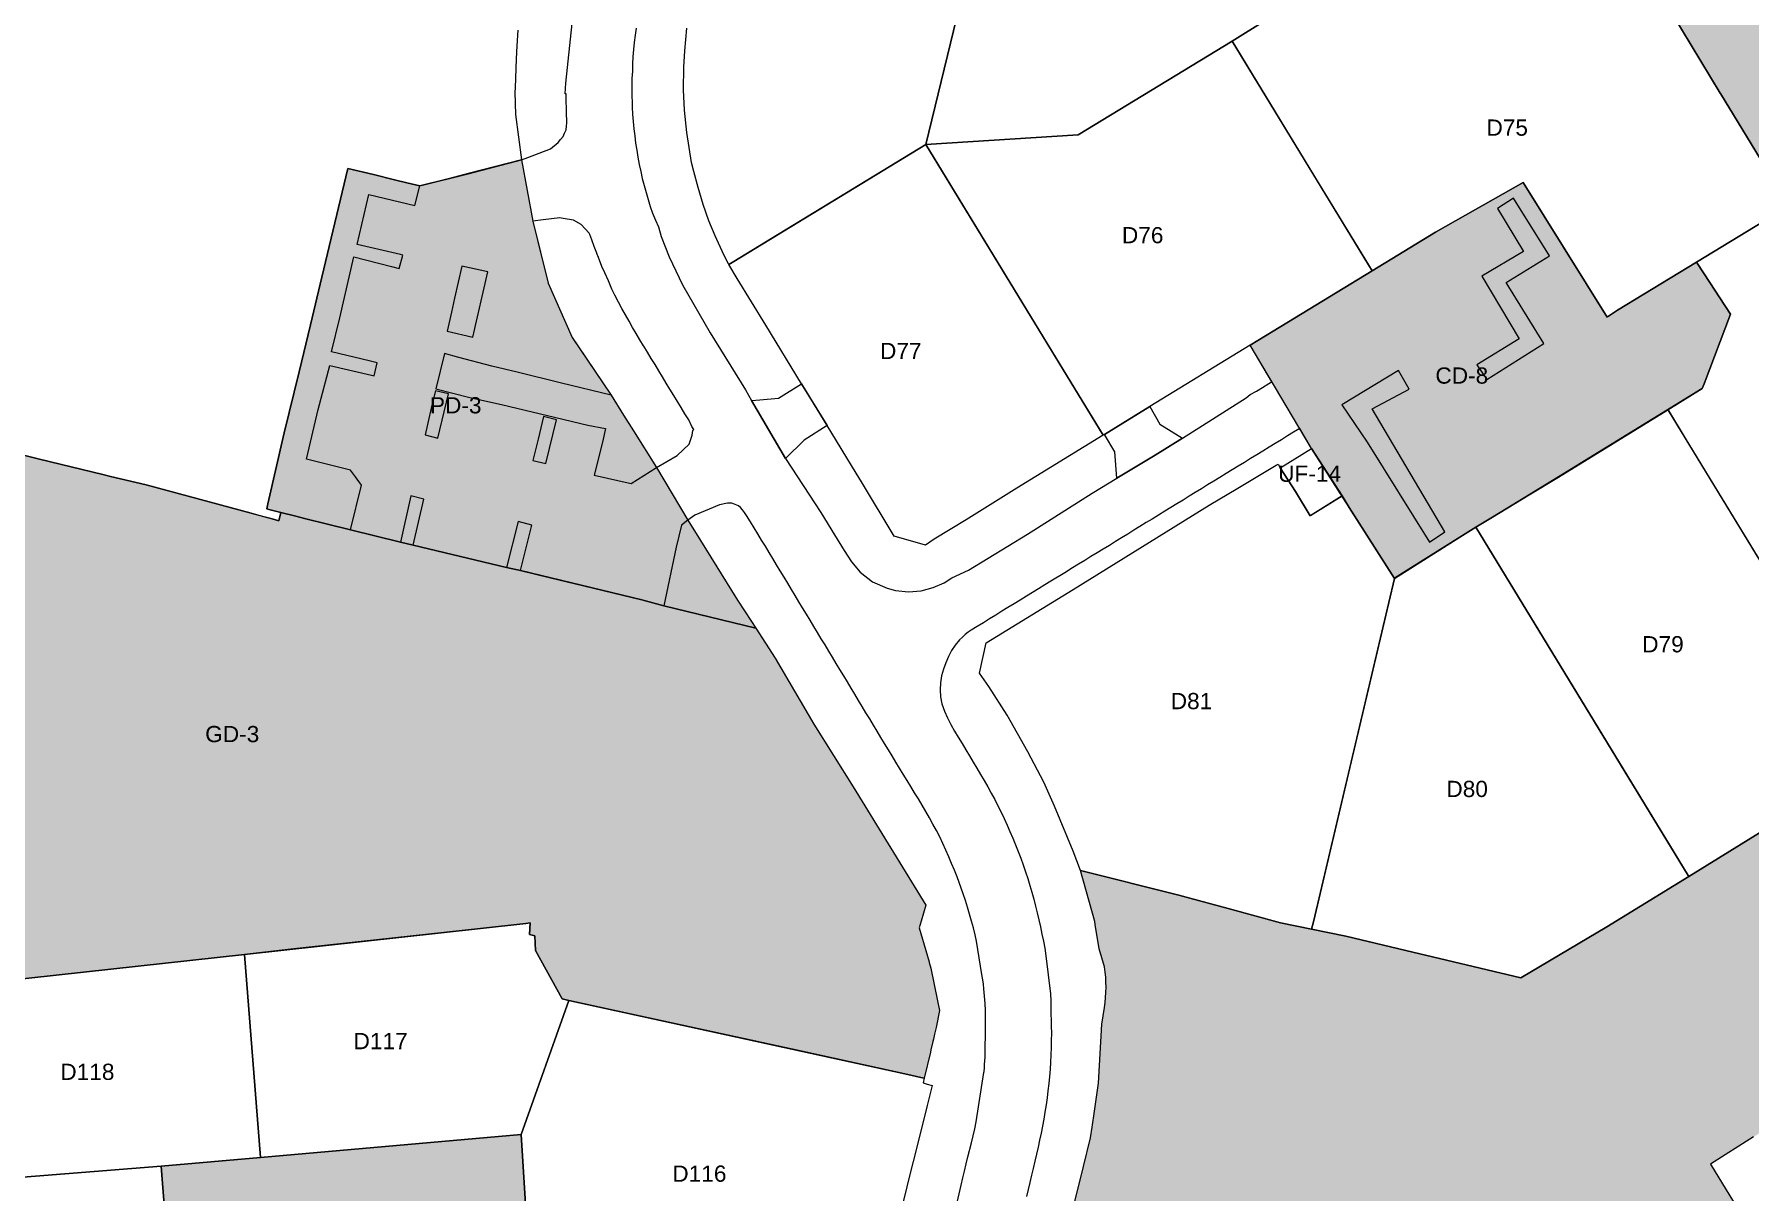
# Model space of a CAD drawing. Header units: metres. Extents: x 662613 to 666742, y 2728069 to 2732733.
# Drawn here: x 663094.2 to 663284.6, y 2728939.4 to 2729067.9 of the extents above; entities that cross this region are included whole.
import ezdxf
from ezdxf.enums import TextEntityAlignment as Align

# ---------------------------------------------------------------- set-up
doc = ezdxf.new("R2010")
doc.units = ezdxf.units.M
doc.header["$MEASUREMENT"] = 0
for name, color, linetype, lineweight in [('DQ_PLOT_ID', 252, 'Continuous', 18), ('Xref_DQ_MasterPlan_2024$0$DQ_PLOTS', 252, 'Continuous', 15), ('Xref_DQ_MasterPlan_2024$0$DQ_ROADS', 8, 'Continuous', 13)]:
    doc.layers.add(name, color=color, linetype=linetype, lineweight=lineweight)
doc.layers.add('Open area$0$INTENSIVE LANDSCAPING AND PLAZAS', color=7, linetype='Continuous', true_color=0xecf9e2)
doc.layers.add('Open area$0$PUBLIC PARKING', color=254, linetype='Continuous')
doc.styles.add('DQ_Plot_ID', font='arial.ttf')

# ---------------------------------------------------------------- blocks, each defined once
blk = doc.blocks.new('Xref_DQ_MasterPlan_2024$0$DQ_Roads_')
at = {"layer": 'Xref_DQ_MasterPlan_2024$0$DQ_ROADS'}
for points in [[(663196.6336, 2728938.2003), (663197.0906, 2728940.1183), (663197.282, 2728940.9288), (663197.4782, 2728941.7018), (663197.657, 2728942.4793), (663197.8478, 2728943.2619), (663198.2359, 2728944.8133), (663198.4264, 2728945.5938), (663198.5953, 2728946.3684), (663198.7687, 2728947.1501), (663199.6109, 2728952.6515), (663199.6337, 2728952.7371), (663199.6785, 2728953.1351), (663199.6963, 2728953.5352), (663199.7434, 2728954.3338), (663199.7678, 2728955.1331), (663199.8056, 2728957.1135), (663199.8077, 2728957.913), (663199.8098, 2728958.7129), (663199.7883, 2728959.5126), (663199.7431, 2728960.3115), (663199.6879, 2728961.1109), (663199.616, 2728961.9082), (663199.5611, 2728962.4449), (663199.5344, 2728962.7059), (663199.4009, 2728963.5257), (663198.7989, 2728967.2216), (663198.6402, 2728967.9004), (663198.456, 2728968.6732), (663198.251, 2728969.4427), (663198.0342, 2728970.2087), (663197.8059, 2728970.9711), (663197.5696, 2728971.7288), (663197.3254, 2728972.4828), (663196.6378, 2728974.3515), (663196.3396, 2728975.0993), (663196.0327, 2728975.8435), (663195.7163, 2728976.5825), (663195.3968, 2728977.3237), (663195.0581, 2728978.0498), (663194.7069, 2728978.7769), (663194.3414, 2728979.4953), (663193.9596, 2728980.2093), (663193.5702, 2728980.9162), (663193.1689, 2728981.6153), (663192.7579, 2728982.3113), (663192.3382, 2728982.999), (663191.9177, 2728983.6852), (663191.4994, 2728984.3652), (663191.0791, 2728985.0467), (663190.6644, 2728985.7288), (663190.2512, 2728986.4121), (663189.8396, 2728987.0968), (663189.4247, 2728987.7789), (663189.0109, 2728988.4647), (663188.5979, 2728989.1488), (663188.184, 2728989.8328), (663187.7708, 2728990.5154), (663187.3548, 2728991.2007), (663186.941, 2728991.8874), (663186.5253, 2728992.5698), (663186.1124, 2728993.2549), (663185.7001, 2728993.9389), (663185.2883, 2728994.6234), (663184.8736, 2728995.3087), (663184.4629, 2728995.9929), (663184.0485, 2728996.6755), (663183.6319, 2728997.3624), (663183.2193, 2728998.0449), (663182.8031, 2728998.7286), (663182.3904, 2728999.412), (663181.9765, 2729000.0957), (663181.5632, 2729000.7784), (663181.1484, 2729001.4639), (663180.7347, 2729002.1462), (663180.318, 2729002.8313), (663179.9049, 2729003.5143), (663179.4908, 2729004.1986), (663179.0777, 2729004.8819), (663178.6638, 2729005.5656), (663178.2505, 2729006.2497), (663177.838, 2729006.9337), (663177.4238, 2729007.6197), (663177.0098, 2729008.3036), (663176.5961, 2729008.9874), (663176.1816, 2729009.6715), (663175.768, 2729010.3551), (663175.3531, 2729011.0391), (663174.9394, 2729011.7232), (663174.5249, 2729012.4067), (663174.1076, 2729013.0902), (663173.6885, 2729013.772), (663173.265, 2729014.4485), (663173.0515, 2729014.7801), (663172.8191, 2729015.0978), (663172.6072, 2729015.3333), (663172.3689, 2729015.5449), (663171.635, 2729015.8136), (663171.139, 2729015.8385), (663170.2656, 2729015.6338), (663167.5257, 2729014.4933), (663166.7592, 2729013.9263), (663166.0279, 2729013.3745), (663165.4689, 2729010.9473), (663164.0761, 2729004.4215), (663161.6307, 2729005.0949), (663148.1806, 2729008.3373), (663149.436, 2729013.3735), (663147.9291, 2729013.7836), (663146.6255, 2729008.6801), (663136.2705, 2729011.1513), (663137.4258, 2729016.2698), (663136.001, 2729016.6498), (663134.8477, 2729011.4799), (663129.3025, 2729012.8637), (663130.5308, 2729017.8052), (663129.8541, 2729018.7349), (663129.3158, 2729019.4744), (663124.4227, 2729020.6928), (663125.7205, 2729026.2256), (663126.9967, 2729031.0949), (663131.6365, 2729030.038), (663131.9082, 2729029.9761), (663132.2532, 2729031.39), (663131.355, 2729031.6075), (663127.2051, 2729032.6127), (663128.1056, 2729036.3897), (663129.6522, 2729043.1633), (663133.868, 2729042.1012), (663134.712, 2729041.8885), (663135.1184, 2729043.349), (663134.8614, 2729043.4099), (663130.0327, 2729044.5535), (663131.3424, 2729050.1017), (663136.4377, 2729048.8465), (663136.994, 2729051.046), (663142.3475, 2729052.3951), (663148.2968, 2729053.933), (663148.984, 2729054.1952), (663151.5015, 2729055.156), (663152.3448, 2729055.8568), (663152.6289, 2729056.1888), (663152.8912, 2729056.5382), (663153.07, 2729056.8975), (663153.2233, 2729057.2683), (663153.2908, 2729057.6531), (663153.3314, 2729058.0416), (663153.3272, 2729058.4419), (663153.2958, 2729058.8411), (663153.266, 2729059.6407), (663153.2417, 2729060.4406), (663153.2253, 2729061.2404), (663153.135, 2729061.2512), (663153.2098, 2729062.4388), (663153.9118, 2729069.0792)], [(663160.9966, 2729068.5467), (663160.8822, 2729067.7551), (663160.7989, 2729066.9652), (663160.7302, 2729066.168), (663160.6502, 2729065.3753), (663160.6038, 2729064.5798), (663160.5867, 2729063.7787), (663160.5445, 2729062.9757), (663160.5318, 2729062.1822), (663160.5405, 2729061.3819), (663160.5727, 2729059.965), (663160.5593, 2729059.7538), (663160.6192, 2729058.9856), (663160.6794, 2729058.1881), (663160.7578, 2729057.3886), (663160.8501, 2729056.5926), (663160.9505, 2729055.7977), (663161.0691, 2729055.0058), (663161.1878, 2729054.2137), (663161.3458, 2729053.4245), (663161.5119, 2729052.6394), (663161.6947, 2729051.8569), (663161.8903, 2729051.0799), (663162.1064, 2729050.3047), (663162.3332, 2729049.533), (663162.5674, 2729048.7651), (663162.8293, 2729048.0056), (663163.1446, 2729047.2514), (663163.4943, 2729046.5131), (663163.794, 2729045.4409), (663164.6731, 2729043.1793), (663166.1519, 2729040.0629), (663169.226, 2729034.7427), (663173.1359, 2729028.4076), (663173.8237, 2729027.2268), (663177.5762, 2729020.7843), (663177.5861, 2729020.7686), (663181.528, 2729014.7887), (663183.0348, 2729012.3241), (663184.0898, 2729010.5567), (663184.8999, 2729009.3104), (663185.8705, 2729008.1817), (663187.2295, 2729007.1083), (663188.8878, 2729006.3989), (663189.8011, 2729006.122), (663191.2527, 2729005.9963), (663192.6383, 2729006.0952), (663193.9861, 2729006.4741), (663195.1955, 2729006.9845), (663196.0697, 2729007.5347), (663197.9071, 2729008.4059), (663204.4692, 2729012.383), (663211.6291, 2729016.9431), (663214.3739, 2729018.597), (663218.6337, 2729021.1637), (663221.6534, 2729023.056), (663228.745, 2729027.4998), (663229.163, 2729027.8692), (663229.8616, 2729028.2719), (663230.5612, 2729028.6751), (663231.2474, 2729029.0968), (663231.4162, 2729029.2026), (663231.585, 2729029.3084), (663229.1753, 2729033.3479), (663231.7118, 2729034.8998), (663249.7302, 2729045.8943), (663259.4882, 2729051.4162), (663268.7961, 2729036.4721), (663268.8564, 2729036.5114), (663269.9671, 2729037.2413), (663278.7286, 2729042.5622), (663282.4823, 2729036.7854), (663279.3619, 2729028.5358), (663263.3996, 2729018.7326), (663252.4393, 2729012.0619), (663245.2097, 2729007.4842), (663235.9982, 2729021.9106), (663234.678, 2729024.1236), (663233.9963, 2729023.7018), (663233.3154, 2729023.2824), (663232.6342, 2729022.8647), (663231.9517, 2729022.4459), (663231.2686, 2729022.0282), (663230.5885, 2729021.6109), (663229.9053, 2729021.1911), (663229.2229, 2729020.7731), (663228.5417, 2729020.3555), (663227.8583, 2729019.9366), (663227.1772, 2729019.5196), (663226.4963, 2729019.1016), (663225.8141, 2729018.6818), (663225.1291, 2729018.2634), (663224.4478, 2729017.8473), (663223.7656, 2729017.4316), (663223.0846, 2729017.0138), (663222.403, 2729016.5939), (663221.72, 2729016.1752), (663221.0382, 2729015.7561), (663220.3589, 2729015.3395), (663219.6842, 2729014.9229), (663219.0075, 2729014.4926), (663218.3062, 2729014.0652), (663217.6359, 2729013.6625), (663216.9435, 2729013.2368), (663216.2728, 2729012.8211), (663215.5871, 2729012.395), (663214.9006, 2729011.9784), (663214.2282, 2729011.5568), (663213.5463, 2729011.1424), (663212.8503, 2729010.7235), (663212.1781, 2729010.3121), (663211.4948, 2729009.8921), (663210.8128, 2729009.473), (663210.1308, 2729009.0546), (663209.4487, 2729008.6355), (663208.5975, 2729008.111), (663207.056, 2729007.1661), (663206.3777, 2729006.7506), (663205.6927, 2729006.3346), (663205.0093, 2729005.914), (663204.3292, 2729005.4953), (663203.6467, 2729005.0747), (663202.965, 2729004.6572), (663202.2831, 2729004.2395), (663201.6026, 2729003.8211), (663200.9221, 2729003.4017), (663200.239, 2729002.9804), (663199.5584, 2729002.562), (663198.8785, 2729002.1391), (663198.1995, 2729001.7168), (663197.8634, 2729001.4938), (663197.5437, 2729001.248), (663197.2233, 2729000.9695), (663196.922, 2729000.6704), (663196.4179, 2729000.0635), (663196.0212, 2728999.4552), (663195.6943, 2728998.8101), (663195.4, 2728998.1176), (663195.1311, 2728997.3957), (663194.926, 2728996.644), (663194.7861, 2728995.8803), (663194.7413, 2728995.1071), (663194.7872, 2728994.3183), (663194.9436, 2728993.539), (663195.2232, 2728992.7525), (663195.5629, 2728991.9906), (663195.9445, 2728991.2549), (663196.3448, 2728990.538), (663196.7644, 2728989.8409), (663197.1873, 2728989.1476), (663197.6045, 2728988.4636), (663198.0186, 2728987.7785), (663198.4277, 2728987.0933), (663198.8355, 2728986.4097), (663199.2435, 2728985.7202), (663199.6469, 2728985.0321), (663200.048, 2728984.343), (663200.4379, 2728983.6469), (663200.8174, 2728982.9528), (663201.1765, 2728982.2478), (663201.5228, 2728981.54), (663201.861, 2728980.8236), (663202.1948, 2728980.1035), (663202.5111, 2728979.3754), (663202.8327, 2728978.65), (663203.1385, 2728977.9127), (663203.4285, 2728977.171), (663203.6987, 2728976.4319), (663203.9723, 2728975.6825), (663204.2204, 2728974.9236), (663204.4737, 2728974.1684), (663204.7162, 2728973.4082), (663204.9519, 2728972.648), (663205.1585, 2728971.8807), (663205.3596, 2728971.1137), (663205.5439, 2728970.34), (663205.7262, 2728969.564), (663205.8958, 2728968.7843), (663206.0588, 2728968.0037), (663206.216, 2728967.2212), (663206.3696, 2728966.4379), (663206.4978, 2728965.6019), (663206.9967, 2728961.3729), (663207.0384, 2728960.5893), (663207.0433, 2728960.2729), (663207.0509, 2728959.7809), (663207.0982, 2728957.7872), (663207.1043, 2728956.9897), (663207.092, 2728956.1918), (663207.0746, 2728955.3968), (663207.0432, 2728954.5966), (663206.9984, 2728953.7954), (663206.9539, 2728952.9987), (663206.8927, 2728952.2012), (663206.8049, 2728951.4099), (663206.7281, 2728950.6153), (663206.6203, 2728949.8227), (663206.5189, 2728949.0354), (663206.3875, 2728948.2452), (663206.2596, 2728947.4607), (663206.1099, 2728946.6753), (663205.9621, 2728945.8962), (663205.7945, 2728945.1126), (663205.6376, 2728944.3362), (663205.4415, 2728943.5632), (663205.2553, 2728942.8046), (663205.0741, 2728941.998), (663204.8893, 2728941.2245), (663204.7007, 2728940.4353), (663204.5322, 2728939.6578), (663204.3444, 2728938.8867)]]:
    blk.add_lwpolyline(points, dxfattribs=at)
for points in [[(663254.3291, 2729031.1779), (663255.4407, 2729029.5355), (663261.7731, 2729033.5332), (663257.6076, 2729040.3224), (663262.4139, 2729043.2615), (663258.4236, 2729049.6902), (663256.6362, 2729048.5411), (663259.5191, 2729043.7645), (663254.8852, 2729041.0203), (663259.0196, 2729034.0742)], [(663152.9087, 2729047.4253), (663152.5407, 2729047.4884), (663150.6816, 2729047.2736), (663149.5515, 2729047.143), (663151.2507, 2729040.2462), (663153.8966, 2729034.2137), (663158.2384, 2729027.8282), (663152.7106, 2729029.1462), (663147.7884, 2729030.3477), (663144.9958, 2729031.0293), (663141.3155, 2729032.0095), (663139.7319, 2729032.4313), (663138.7785, 2729028.5102), (663142.5473, 2729027.5698), (663146.0511, 2729026.7689), (663151.1668, 2729025.5498), (663155.6351, 2729024.4774), (663157.6194, 2729024.1108), (663157.2567, 2729022.6122), (663156.3663, 2729018.933), (663160.4703, 2729017.9981), (663163.2595, 2729019.7839), (663165.5484, 2729021.1127), (663166.8942, 2729022.3835), (663167.2235, 2729023.3649), (663167.3159, 2729023.8999), (663167.4103, 2729023.9937), (663167.1925, 2729024.3519), (663166.8407, 2729025.0584), (663166.4248, 2729025.7441), (663166.0062, 2729026.4256), (663165.5951, 2729027.1127), (663165.1817, 2729027.7942), (663164.7647, 2729028.4771), (663164.3479, 2729029.1621), (663163.933, 2729029.845), (663163.5202, 2729030.5267), (663163.104, 2729031.2105), (663162.6866, 2729031.8946), (663162.2668, 2729032.5763), (663161.8495, 2729033.261), (663161.8278, 2729033.2968), (663161.4321, 2729033.9488), (663161.0245, 2729034.6416), (663160.6188, 2729035.3312), (663160.2167, 2729036.0293), (663159.8212, 2729036.726), (663159.4299, 2729037.4266), (663159.0422, 2729038.1513), (663158.6381, 2729038.9254), (663158.3051, 2729039.5899), (663157.9238, 2729040.4974), (663157.5449, 2729041.4045), (663157.2077, 2729042.1005), (663156.9304, 2729042.8116), (663156.8289, 2729043.077), (663156.6518, 2729043.5404), (663156.6454, 2729043.5571), (663156.3634, 2729044.3032), (663156.0874, 2729045.049), (663155.8658, 2729045.6402), (663155.8063, 2729045.7988), (663154.911, 2729046.7666), (663154.0527, 2729047.229)], [(663144.5417, 2729041.4959), (663141.6567, 2729042.1445), (663140.8447, 2729038.5616), (663140.4994, 2729037.0383), (663140.0194, 2729034.9205), (663142.8922, 2729034.2457)], [(663242.1773, 2729022.6051), (663249.0955, 2729011.5105), (663250.787, 2729012.6442), (663242.7347, 2729026.3101), (663246.8305, 2729028.4906), (663245.6583, 2729030.5664), (663239.3502, 2729026.7433)], [(663139.0112, 2729023.0542), (663140.1703, 2729027.9564), (663138.7218, 2729028.3067), (663138.3435, 2729026.6993), (663137.8431, 2729024.5727), (663137.5698, 2729023.4117)], [(663182.2066, 2729024.429), (663179.6546, 2729022.8208), (663177.5861, 2729020.7686), (663177.5762, 2729020.7843), (663173.8237, 2729027.2268), (663174.7495, 2729027.3075), (663176.8197, 2729027.488), (663179.363, 2729029.0764), (663180.3971, 2729027.3857)], [(663213.0106, 2729023.4584), (663218.0515, 2729026.5424), (663219.1525, 2729024.5948), (663221.6534, 2729023.056), (663218.6337, 2729021.1637), (663214.3739, 2729018.597), (663214.1386, 2729021.525)], [(663152.1592, 2729025.0824), (663150.7165, 2729025.4298), (663150.1167, 2729022.9254), (663149.901, 2729022.0246), (663149.548, 2729020.551), (663150.9944, 2729020.2119)]]:
    blk.add_lwpolyline(points, close=True, dxfattribs=at)
blk = doc.blocks.new('Xref_DQ_MasterPlan_2024')
at = {"layer": 'Xref_DQ_MasterPlan_2024$0$DQ_PLOTS'}
for points in [[(663285.05, 2728945.48), (663280.29, 2728942.46), (663286.2, 2728932.77)], [(663147.88, 2729068.32), (663147.78, 2729066.58), (663147.7, 2729065.15), (663147.57, 2729061.92), (663147.55, 2729061.46), (663147.62, 2729058.98), (663148.3, 2729053.93), (663142.35, 2729052.4), (663140.14, 2729051.84), (663136.99, 2729051.05), (663135.55, 2729051.39), (663134.17, 2729051.73), (663131.86, 2729052.29), (663131.86, 2729052.29), (663129, 2729052.98), (663126.11, 2729040.92), (663124.84, 2729035.61), (663123.61, 2729030.41), (663121.93, 2729023.62), (663120.13, 2729015.76), (663120, 2729015.19), (663120.24, 2729015.13), (663121.56, 2729014.8), (663121.33, 2729013.88), (663120.61, 2729014.08), (663119.56, 2729014.36), (663118.27, 2729014.71), (663106.62, 2729017.86), (663102.66, 2729018.78), (663101.79, 2729018.99), (663094.78, 2729020.72), (663078.08, 2729024.84)], [(663286.77, 2729052.48), (663281.39, 2729061.29), (663281.36, 2729061.35), (663277.05, 2729068.44), (663275.97, 2729070.23), (663272.84, 2729075.38), (663271.66, 2729077.28), (663271.49, 2729077.56), (663272.5, 2729079.78), (663273.44, 2729081.84), (663268.51, 2729089.96), (663266.57, 2729093.12), (663262.82, 2729099.2), (663262.82, 2729099.2), (663259.78, 2729104.14), (663258.56, 2729106.1), (663265.46, 2729110.3), (663269.4, 2729103.91), (663269.62, 2729103.57), (663276.6, 2729092.25), (663277.04, 2729091.53), (663281.86, 2729083.71), (663289.21, 2729071.81)], [(663200.67, 2729086.54), (663193.16, 2729055.64), (663176.03, 2729045.19), (663171.87, 2729042.65), (663171.31, 2729042.31), (663171.26, 2729042.39), (663170.74, 2729043.39), (663169.8, 2729045.49), (663169.09, 2729047.16), (663168.46, 2729048.98), (663167.89, 2729050.87), (663167.42, 2729052.62), (663167.16, 2729053.62), (663166.63, 2729056.95), (663166.36, 2729059.46), (663166.25, 2729061.72), (663166.31, 2729064.21), (663166.4, 2729066.02), (663166.65, 2729068.54)], [(663078.08, 2729024.84), (663094.78, 2729020.72), (663101.79, 2729018.99), (663102.66, 2729018.78), (663106.62, 2729017.86), (663120.61, 2729014.08), (663121.33, 2729013.88), (663121.56, 2729014.8), (663123.22, 2729014.39), (663124.2, 2729014.14), (663129.3, 2729012.86), (663134.85, 2729011.48), (663136.27, 2729011.15), (663146.63, 2729008.68), (663148.18, 2729008.34), (663151.52, 2729007.53), (663154.14, 2729006.9), (663161.63, 2729005.09), (663164.08, 2729004.42), (663174.28, 2729001.96), (663176.43, 2728998.64), (663180.75, 2728991.29), (663185.11, 2728984.35), (663189.29, 2728977.53), (663193.16, 2728971.22), (663192.64, 2728969.44), (663192.42, 2728968.7), (663193.53, 2728964.9), (663193.55, 2728964.83), (663193.73, 2728964.22), (663194.47, 2728960.59), (663194.69, 2728959.51), (663194.3, 2728957.64), (663194.14, 2728956.9), (663194.02, 2728956.34), (663193.96, 2728956.08), (663193.74, 2728955.14), (663193.68, 2728954.9), (663193, 2728951.99), (663192.96, 2728952), (663190.83, 2728952.5), (663178.38, 2728955.22), (663153.54, 2728960.64), (663152.81, 2728960.8), (663149.83, 2728966.16), (663149.76, 2728967.81), (663149.16, 2728967.95), (663149.23, 2728969.23), (663148.78, 2728969.18), (663143.72, 2728968.63), (663122.66, 2728966.31), (663117.52, 2728965.75), (663084.77, 2728962.15)]]:
    blk.add_lwpolyline(points, dxfattribs=at)
blk.add_lwpolyline([(663208.99, 2728935.58), (663210.02, 2728939.49), (663210.69, 2728942.21), (663211.44, 2728945.4), (663211.62, 2728946.55), (663211.89, 2728948.36), (663212.33, 2728951.44), (663212.71, 2728957.99), (663213, 2728959.84, 0.073845), (663213.02, 2728964.35), (663212.4, 2728966.35), (663211.95, 2728969.06), (663211.92, 2728969.39), (663210.35, 2728975.06), (663221.27, 2728972.31), (663222.49, 2728972), (663226.72, 2728970.84), (663232.54, 2728969.25), (663236, 2728968.53), (663239.79, 2728967.75), (663246.47, 2728966.18), (663259.23, 2728963.14), (663268.76, 2728968.79), (663277.86, 2728974.39), (663285.72, 2728979.24)], format="xyb", dxfattribs=at)
for points in [[(663234.72, 2729091.61), (663247.92, 2729070.49), (663230.93, 2729069.42), (663227.16, 2729067.12), (663210.08, 2729056.7), (663193.16, 2729055.64), (663200.67, 2729086.54), (663208.36, 2729084.7), (663213.72, 2729087.99), (663218.25, 2729090.78), (663224.87, 2729094.84), (663230.55, 2729098.28), (663234.72, 2729091.61)], [(663289, 2729048.84), (663278.73, 2729042.56), (663269.97, 2729037.24), (663268.86, 2729036.51), (663268.8, 2729036.47), (663263.97, 2729044.23), (663259.49, 2729051.42), (663249.73, 2729045.89), (663242.71, 2729041.61), (663227.16, 2729067.12), (663230.93, 2729069.42), (663247.92, 2729070.49), (663261.99, 2729071.38), (663271.66, 2729077.28), (663272.84, 2729075.38), (663275.97, 2729070.23), (663277.05, 2729068.44), (663281.36, 2729061.35), (663281.39, 2729061.29), (663286.77, 2729052.48), (663289, 2729048.84)], [(663242.71, 2729041.61), (663231.71, 2729034.9), (663229.18, 2729033.35), (663218.05, 2729026.54), (663216.29, 2729025.47), (663213.01, 2729023.46), (663212.85, 2729023.36), (663193.16, 2729055.64), (663210.08, 2729056.7), (663227.16, 2729067.12), (663236.83, 2729051.25), (663242.71, 2729041.61)], [(663212.85, 2729023.36), (663203.26, 2729017.49), (663197.63, 2729013.97), (663194.09, 2729011.82), (663193.14, 2729011.18), (663189.67, 2729012.15), (663186.01, 2729018.21), (663185.43, 2729019.17), (663182.21, 2729024.43), (663180.4, 2729027.39), (663179.36, 2729029.08), (663175.39, 2729035.58), (663172.24, 2729040.77), (663171.31, 2729042.31), (663171.87, 2729042.65), (663193.16, 2729055.64), (663208.08, 2729031.17), (663212.85, 2729023.36)], [(663148.3, 2729053.93), (663149.55, 2729047.14), (663150.63, 2729042.75), (663150.85, 2729041.89), (663151.25, 2729040.25), (663153.9, 2729034.21), (663154.54, 2729033.27), (663158.24, 2729027.83), (663159.62, 2729025.61), (663160.71, 2729023.87), (663163.26, 2729019.78), (663166.76, 2729013.93), (663168.16, 2729011.67), (663172.27, 2729005.06), (663173.81, 2729002.69), (663174.28, 2729001.96), (663164.08, 2729004.42), (663161.63, 2729005.09), (663154.14, 2729006.9), (663151.52, 2729007.53), (663148.18, 2729008.34), (663146.63, 2729008.68), (663136.27, 2729011.15), (663134.85, 2729011.48), (663129.3, 2729012.86), (663124.2, 2729014.14), (663123.22, 2729014.39), (663121.56, 2729014.8), (663120.24, 2729015.13), (663120, 2729015.19), (663120.13, 2729015.76), (663121.93, 2729023.62), (663123.61, 2729030.41), (663124.84, 2729035.61), (663126.11, 2729040.92), (663129, 2729052.98), (663131.86, 2729052.29), (663134.17, 2729051.73), (663135.55, 2729051.39), (663136.99, 2729051.05), (663142.35, 2729052.4), (663148.3, 2729053.93)], [(663236, 2729021.91), (663229.18, 2729033.35), (663231.71, 2729034.9), (663242.71, 2729041.61), (663249.73, 2729045.89), (663259.49, 2729051.42), (663263.97, 2729044.23), (663268.8, 2729036.47), (663268.86, 2729036.51), (663269.97, 2729037.24), (663278.73, 2729042.56), (663279.57, 2729041.27), (663282.48, 2729036.79), (663279.57, 2729029.08), (663279.36, 2729028.54), (663275.55, 2729026.19), (663263.4, 2729018.73), (663260.16, 2729016.76), (663256.08, 2729014.28), (663254.22, 2729013.15), (663252.44, 2729012.06), (663245.21, 2729007.48), (663240.18, 2729015.36), (663239.37, 2729016.63), (663236, 2729021.91)], [(663299.16, 2728987.47), (663299.14, 2728987.51), (663275.6, 2729026.11), (663275.55, 2729026.19), (663279.36, 2729028.54), (663279.57, 2729029.08), (663282.48, 2729036.79), (663279.57, 2729041.27), (663278.73, 2729042.56), (663289, 2729048.84), (663289.1, 2729048.67), (663292.23, 2729043.54), (663303.95, 2729024.37), (663304.12, 2729024.08), (663306.03, 2729020.99), (663312.46, 2729010.55), (663315.38, 2729005.81), (663315.46, 2729005.68), (663319.04, 2728999.89), (663303.41, 2728990.08), (663299.16, 2728987.47)], [(663299.16, 2728987.47), (663288.69, 2728981.06), (663285.72, 2728979.24), (663277.86, 2728974.39), (663277.79, 2728974.49), (663254.22, 2729013.15), (663256.08, 2729014.28), (663260.16, 2729016.76), (663263.4, 2729018.73), (663275.55, 2729026.19), (663275.6, 2729026.11), (663277.47, 2729023.04), (663296.73, 2728991.46), (663299.14, 2728987.51), (663299.16, 2728987.47)], [(663239.37, 2729016.63), (663235.83, 2729014.43), (663234.2, 2729017.11), (663232.52, 2729019.74), (663232.59, 2729019.78), (663234.13, 2729020.74), (663236, 2729021.91), (663239.37, 2729016.63)], [(663232.52, 2729019.74), (663234.2, 2729017.11), (663235.83, 2729014.43), (663235.89, 2729014.47), (663239.37, 2729016.63), (663240.18, 2729015.36), (663245.21, 2729007.48), (663240.39, 2728987.1), (663236.19, 2728969.35), (663236, 2728968.53), (663232.54, 2728969.25), (663226.72, 2728970.84), (663222.49, 2728972), (663221.27, 2728972.31), (663210.35, 2728975.06), (663209.54, 2728977.19), (663207.46, 2728982.21), (663206.27, 2728984.87), (663204.5, 2728988.22), (663202.19, 2728992.28), (663200.16, 2728995.47), (663199.13, 2728996.94), (663199.85, 2729000.33), (663209.52, 2729006.23), (663224.63, 2729015.6), (663227.81, 2729017.5), (663232.07, 2729020.04), (663232.27, 2729020.17), (663232.52, 2729019.74)], [(663277.86, 2728974.39), (663268.76, 2728968.79), (663259.23, 2728963.14), (663246.47, 2728966.18), (663239.79, 2728967.75), (663236, 2728968.53), (663236.19, 2728969.35), (663245.21, 2729007.48), (663252.44, 2729012.06), (663254.22, 2729013.15), (663275.72, 2728977.9), (663277.79, 2728974.49), (663277.86, 2728974.39)], [(663117.52, 2728965.75), (663143.72, 2728968.63), (663148.78, 2728969.18), (663149.23, 2728969.23), (663149.16, 2728967.95), (663149.76, 2728967.81), (663149.83, 2728966.16), (663152.81, 2728960.8), (663153.54, 2728960.64), (663148.24, 2728945.76), (663119.29, 2728943.21), (663117.52, 2728965.75)], [(663083.46, 2728942.09), (663085.14, 2728942.49), (663086.62, 2728943.97), (663087.15, 2728945.13), (663086.06, 2728952.42), (663084.77, 2728962.15), (663117.52, 2728965.75), (663119.29, 2728943.21), (663108.29, 2728942.24), (663083.61, 2728940.27), (663083.46, 2728942.09)], [(663148.24, 2728945.76), (663153.54, 2728960.64), (663190.83, 2728952.5), (663192.96, 2728952), (663193, 2728951.99), (663192.88, 2728951.47), (663193.1, 2728951.42), (663193.31, 2728951.35), (663193.87, 2728951.18), (663193.33, 2728948.99), (663192.05, 2728943.89), (663191.48, 2728941.6), (663188.96, 2728931.31), (663187.3, 2728924.52), (663184.3, 2728922.57), (663182.96, 2728922.45), (663149.19, 2728930.57), (663149.12, 2728931.65), (663148.69, 2728938.62), (663148.24, 2728945.76)], [(663160.21, 2728916.14), (663154.03, 2728915.66), (663140.92, 2728914.66), (663132.01, 2728913.97), (663120.57, 2728913.08), (663110.57, 2728912.28), (663110.12, 2728918.26), (663110.04, 2728919.32), (663108.29, 2728942.24), (663119.29, 2728943.21), (663148.24, 2728945.76), (663148.69, 2728938.62), (663149.12, 2728931.65), (663149.19, 2728930.57), (663162.32, 2728927.41), (663160.21, 2728916.14)], [(663110.04, 2728919.32), (663110.12, 2728918.26), (663085.52, 2728916.27), (663084.28, 2728931.79), (663083.61, 2728940.27), (663108.29, 2728942.24), (663110.04, 2728919.32)]]:
    blk.add_lwpolyline(points, close=True, dxfattribs=at)
blk.add_blockref('Xref_DQ_MasterPlan_2024$0$DQ_Roads_', (0, 0))
blk = doc.blocks.new('Open area')
at = {"layer": 'Open area$0$INTENSIVE LANDSCAPING AND PLAZAS'}
for points in [[(663303.41, 2728990.08), (663319.04, 2728999.89), (663329.2, 2729006.17), (663329.65, 2729006.44), (663338.35, 2729011.73), (663341.88, 2729013.88), (663345.46, 2729016.05), (663355.87, 2729022.4), (663357.44, 2729023.36), (663359.64, 2729024.7), (663360.26, 2729025.08), (663374.4, 2729033.64), (663377.64, 2729035.63), (663378.04, 2729035.87), (663378.94, 2729036.43), (663384.3, 2729039.72), (663393.83, 2729045.56), (663393.91, 2729045.61), (663397.72, 2729047.96), (663401.95, 2729050.56), (663403.86, 2729051.73), (663406.44, 2729053.32), (663415.15, 2729058.66), (663420.37, 2729061.93), (663422.72, 2729063.4), (663424.59, 2729064.58), (663425.86, 2729065.37), (663436.28, 2729071.77), (663436.65, 2729071.98), (663441.99, 2729075.11), (663444.58, 2729076.69), (663446.21, 2729077.69), (663458.46, 2729085.19), (663459.74, 2729085.97), (663462.64, 2729087.76), (663470.04, 2729092.31), (663470.8, 2729092.77), (663480.92, 2729099.1), (663482.71, 2729100.17), (663488.47, 2729103.62), (663496.94, 2729108.73), (663498.57, 2729109.72), (663509.17, 2729116.36), (663504.65, 2729123.78), (663500.03, 2729131.27), (663496.93, 2729136.3), (663489.1, 2729148.8), (663484.62, 2729155.94), (663480.58, 2729162.37), (663506.88, 2729178.34), (663506.99, 2729179.03), (663507.74, 2729182.17), (663508.1, 2729183.68), (663510.1, 2729191.98), (663511.48, 2729197.71), (663512.38, 2729201.44), (663513.13, 2729204.53), (663514.89, 2729211.95), (663515.82, 2729215.71), (663516.72, 2729219.55), (663516.92, 2729220.37), (663516.93, 2729220.38), (663517.58, 2729223.1), (663519.88, 2729232.75), (663520.86, 2729236.47), (663522.34, 2729242.72), (663523.01, 2729245.49), (663523.75, 2729248.78), (663523.81, 2729249.02), (663524.32, 2729251.05), (663525.1, 2729254.17), (663526.23, 2729259.06), (663526.69, 2729261.1), (663527.38, 2729263.88), (663527.7, 2729265.15), (663527.73, 2729265.27), (663529.39, 2729272.33), (663532.73, 2729286.4), (663534.09, 2729292.11), (663534.98, 2729295.89), (663535.89, 2729296.24), (663536.97, 2729296.65), (663538.58, 2729297.27), (663539.13, 2729297.48), (663550.18, 2729294.72), (663551.59, 2729294.37), (663554.83, 2729293.55), (663556.8, 2729293.06), (663557.49, 2729292.88), (663562.1, 2729291.38), (663568.05, 2729289.23), (663570.06, 2729288.53), (663575.29, 2729286.7), (663579.28, 2729285.35), (663581.7, 2729283.5), (663583.45, 2729280.99), (663583.97, 2729279.43), (663585.44, 2729274.99), (663586.68, 2729271.29), (663587.52, 2729268.74), (663590.66, 2729263.14), (663594.96, 2729257.92), (663597.84, 2729255.28), (663602.16, 2729251.93), (663608.83, 2729248.39), (663609.93, 2729248.02), (663612.7, 2729247.07), (663613.53, 2729246.88), (663613.65, 2729246.85), (663616.25, 2729246.26), (663616.72, 2729246.18), (663620.8, 2729245.49), (663623.62, 2729245.41), (663625.4, 2729245.35), (663626.7, 2729245.32), (663631.32, 2729245.79), (663634.32, 2729245.31), (663635.26, 2729244.74), (663637.34, 2729243.48, -0.055907), (663639.87, 2729240.1), (663639.97, 2729239.96), (663641.05, 2729238.64), (663641.7, 2729237.84), (663649.34, 2729228.43), (663650.39, 2729225.65), (663651.01, 2729222.93), (663651.04, 2729221.74), (663651.06, 2729220.93), (663651.09, 2729219.91), (663650.67, 2729216.87), (663649.63, 2729213.96), (663645.37, 2729207.02), (663638.26, 2729195.12), (663635.72, 2729190.86), (663633.51, 2729186.48), (663632.56, 2729183.36), (663632.04, 2729181.24), (663631.81, 2729180.31), (663631.32, 2729177.17), (663631.15, 2729171.4), (663631.94, 2729166.24), (663633.41, 2729161.35), (663634.99, 2729158.11), (663636.56, 2729155.56), (663640.69, 2729148.9), (663641.19, 2729148.18), (663629.36, 2729140.84), (663627.47, 2729139.66), (663614.3, 2729131.59), (663606.17, 2729126.56), (663606.59, 2729125.88), (663618.05, 2729107.29), (663616.32, 2729106.24), (663615.94, 2729106.01), (663615.32, 2729105.63), (663614.61, 2729105.2), (663601.51, 2729096.52), (663592.41, 2729090.49), (663590.68, 2729090.99), (663589.38, 2729091.37), (663580.72, 2729086.18), (663577.69, 2729084.36), (663551.75, 2729068.82), (663550.83, 2729068.27), (663550.57, 2729068.11), (663553.86, 2729062.62), (663555.35, 2729060.17), (663558.43, 2729055.12), (663558.8, 2729054.51), (663560.47, 2729051.71), (663562.5, 2729048.32), (663565.71, 2729043.08), (663567.65, 2729039.91), (663571.5, 2729033.6), (663573.98, 2729029.53), (663579.13, 2729021.36), (663579.05, 2729020.88), (663578.31, 2729016.64), (663576.37, 2729017.12), (663573.18, 2729017.9), (663569.57, 2729018.78), (663560.7, 2729032.73), (663557.91, 2729037.11), (663557.54, 2729037.69), (663555.23, 2729041.33), (663552, 2729046.4), (663548.01, 2729053.03), (663546.46, 2729055.52), (663542.27, 2729062.28), (663537.46, 2729070.46), (663536.32, 2729072.31), (663534.64, 2729075.03), (663531.8, 2729079.62), (663531.5, 2729080.11), (663527.94, 2729078.11), (663498.75, 2729059.91), (663496.29, 2729058.37), (663494.45, 2729057.25), (663478.11, 2729047.25), (663475.02, 2729045.36), (663472.17, 2729043.62), (663466.64, 2729040.23), (663464.01, 2729038.62), (663458.8, 2729035.44), (663454.52, 2729032.81), (663450.87, 2729030.58), (663447.14, 2729028.3), (663439.24, 2729040.35), (663437.19, 2729039.03), (663434.4, 2729043.18), (663424.82, 2729037.11), (663424.91, 2729036.97), (663397.48, 2729020.37), (663393.3, 2729017.68), (663341.32, 2728985.96), (663331.2, 2728979.77), (663329.05, 2728978.44), (663307.37, 2728965.15), (663306.26, 2728964.48), (663302.01, 2728961.74), (663300.88, 2728961.05), (663291.23, 2728955.16), (663293.84, 2728951.05), (663290.88, 2728949.17), (663286.72, 2728946.53), (663285.05, 2728945.48), (663280.29, 2728942.46), (663286.2, 2728932.77), (663286.36, 2728932.51), (663269.68, 2728922.37), (663264.31, 2728918.99), (663255.92, 2728913.71), (663255.3, 2728913.32), (663255.06, 2728913.17), (663254.59, 2728911.22), (663253.86, 2728908.2), (663249.77, 2728891.77), (663249.13, 2728888.77), (663248.69, 2728886.73), (663247.44, 2728880.86), (663246.86, 2728878.56), (663244, 2728867.17), (663251.74, 2728854.8), (663252.72, 2728853.24), (663257.83, 2728844.87), (663258.51, 2728843.76), (663260, 2728841.31), (663260.22, 2728840.94), (663261.43, 2728838.96), (663266.77, 2728837.72), (663273.05, 2728836.29), (663286.41, 2728833.25), (663289.94, 2728827.5), (663294.14, 2728820.65), (663294.48, 2728820.09), (663297.07, 2728815.9), (663297.44, 2728815.29), (663302.2, 2728807.57), (663303.42, 2728805.59), (663306.11, 2728801.21), (663306.55, 2728800.49), (663307.42, 2728799.08), (663308.41, 2728797.47), (663308.9, 2728796.68), (663309.61, 2728797.09), (663315.62, 2728801.03), (663321.95, 2728790.69), (663321.51, 2728787.74), (663317.31, 2728785.09, -0.03357), (663306.15, 2728779.39), (663289.24, 2728806.93), (663287.65, 2728809.52), (663286.49, 2728811.41), (663286.42, 2728811.51), (663284.88, 2728814.03), (663260.55, 2728819.94), (663252.29, 2728811.83), (663245.44, 2728805.09), (663244.97, 2728804.63), (663243.7, 2728803.39), (663232.44, 2728792.32, -0.016354), (663230.34, 2728793.46, -0.112846), (663218.5, 2728804.56, -0.008247), (663217.85, 2728805.57), (663222.24, 2728808.47), (663225.54, 2728810.42), (663226.32, 2728810.89), (663228.65, 2728812.31), (663234.25, 2728815.71), (663239.79, 2728819.09), (663243.12, 2728821.13), (663242.89, 2728821.49), (663240.52, 2728825.26), (663239.97, 2728826.13), (663238.78, 2728828.03), (663233.2, 2728837.19), (663227.13, 2728847.01), (663226.24, 2728848.44), (663225.93, 2728848.97), (663223.94, 2728852.3), (663221.57, 2728856.27), (663221.02, 2728857.2), (663221.15, 2728857.76), (663221.77, 2728860.39), (663222.85, 2728864.99), (663223.18, 2728866.41), (663223.78, 2728868.92), (663224.61, 2728872.46), (663226.33, 2728879.71), (663226.71, 2728881.35), (663229.47, 2728892.66), (663229.83, 2728894.16), (663231, 2728899.01), (663231.18, 2728899.78), (663231.7, 2728901.92), (663233.33, 2728908.7), (663234.2, 2728912.32), (663235.57, 2728917.53), (663235.77, 2728918.42), (663236.47, 2728921.56), (663236.64, 2728922.31), (663236.75, 2728922.78), (663235.32, 2728923.16), (663222.46, 2728926.17), (663207.69, 2728930.12), (663207.97, 2728931.17), (663208.13, 2728931.79), (663208.99, 2728935.58), (663210.02, 2728939.49), (663210.69, 2728942.21), (663211.44, 2728945.4), (663211.62, 2728946.55), (663211.89, 2728948.36), (663212.33, 2728951.44), (663212.71, 2728957.99), (663213, 2728959.84, 0.073845), (663213.02, 2728964.35), (663212.4, 2728966.35), (663211.95, 2728969.06), (663211.92, 2728969.39), (663210.35, 2728975.06), (663221.27, 2728972.31), (663222.49, 2728972), (663226.72, 2728970.84), (663232.54, 2728969.25), (663236, 2728968.53), (663239.79, 2728967.75), (663246.47, 2728966.18), (663259.23, 2728963.14), (663268.76, 2728968.79), (663277.86, 2728974.39), (663285.72, 2728979.24), (663299.16, 2728987.47), (663303.41, 2728990.08)], [(663262.82, 2729099.2), (663259.78, 2729104.14), (663258.56, 2729106.1), (663265.46, 2729110.3), (663269.4, 2729103.91), (663269.62, 2729103.57), (663276.6, 2729092.25), (663277.04, 2729091.53), (663281.86, 2729083.71), (663289.21, 2729071.81), (663305.15, 2729045.82), (663324.44, 2729014.01), (663329.2, 2729006.17), (663319.04, 2728999.89), (663315.46, 2729005.68), (663315.38, 2729005.81), (663312.46, 2729010.55), (663306.03, 2729020.99), (663304.12, 2729024.08), (663303.95, 2729024.37), (663292.23, 2729043.54), (663289.1, 2729048.67), (663289, 2729048.84), (663286.77, 2729052.48), (663281.39, 2729061.29), (663281.36, 2729061.35), (663277.05, 2729068.44), (663275.97, 2729070.23), (663272.84, 2729075.38), (663271.66, 2729077.28), (663271.49, 2729077.56), (663272.5, 2729079.78), (663273.44, 2729081.84), (663268.51, 2729089.96), (663266.57, 2729093.12), (663262.82, 2729099.2)], [(663079.7, 2729066.87), (663081.14, 2729065.08), (663087.53, 2729057.13), (663084.35, 2729053.43), (663083.08, 2729050.93), (663078.4, 2729041.69), (663076.14, 2729024.86), (663078.08, 2729024.84), (663094.78, 2729020.72), (663101.79, 2729018.99), (663102.66, 2729018.78), (663106.62, 2729017.86), (663120.61, 2729014.08), (663121.33, 2729013.88), (663121.56, 2729014.8), (663123.22, 2729014.39), (663124.2, 2729014.14), (663129.3, 2729012.86), (663134.85, 2729011.48), (663136.27, 2729011.15), (663146.63, 2729008.68), (663148.18, 2729008.34), (663151.52, 2729007.53), (663154.14, 2729006.9), (663161.63, 2729005.09), (663164.08, 2729004.42), (663174.28, 2729001.96), (663176.43, 2728998.64), (663180.75, 2728991.29), (663185.11, 2728984.35), (663189.29, 2728977.53), (663193.16, 2728971.22), (663192.64, 2728969.44), (663192.42, 2728968.7), (663193.53, 2728964.9), (663193.55, 2728964.83), (663193.73, 2728964.22), (663194.47, 2728960.59), (663194.69, 2728959.51), (663194.3, 2728957.64), (663194.14, 2728956.9), (663194.02, 2728956.34), (663193.96, 2728956.08), (663193.74, 2728955.14), (663193.68, 2728954.9), (663193, 2728951.99), (663192.96, 2728952), (663190.83, 2728952.5), (663178.38, 2728955.22), (663153.54, 2728960.64), (663152.81, 2728960.8), (663149.83, 2728966.16), (663149.76, 2728967.81), (663149.16, 2728967.95), (663149.23, 2728969.23), (663148.78, 2728969.18), (663143.72, 2728968.63), (663122.66, 2728966.31), (663117.52, 2728965.75), (663084.77, 2728962.15), (663086.06, 2728952.42), (663087.15, 2728945.13), (663086.62, 2728943.97), (663085.14, 2728942.49), (663083.46, 2728942.09), (663082.23, 2728941.8), (663079.47, 2728942.38), (663076.19, 2728944.34), (663071.54, 2728947.57), (663068.2, 2728951.14), (663065, 2728960.98), (663065.31, 2728968.12), (663065.08, 2728971.19), (663069.19, 2728978.22), (663068.88, 2728979.1), (663068.71, 2728980), (663068.7, 2728980.93), (663068.84, 2728981.84), (663069.13, 2728982.72), (663069.56, 2728983.54), (663070.12, 2728984.28), (663070.79, 2728984.91), (663071.56, 2728985.42), (663070.69, 2728993.19), (663066.55, 2728998.73), (663073.68, 2728997.08), (663075.69, 2728996.61), (663075.32, 2728998.92), (663073.83, 2729005.52), (663070.71, 2729009.19), (663067.11, 2729020.72), (663063.93, 2729035.12), (663064.15, 2729045.38), (663070.28, 2729058.51), (663072.71, 2729060.66), (663079.7, 2729066.87)]]:
    blk.add_hatch(color=256, dxfattribs=at).paths.add_polyline_path(points, flags=0)
at = {"layer": 'Open area$0$PUBLIC PARKING'}
for points in [[(663148.3, 2729053.93), (663149.55, 2729047.14), (663150.63, 2729042.75), (663150.85, 2729041.89), (663151.25, 2729040.25), (663153.9, 2729034.21), (663154.54, 2729033.27), (663158.24, 2729027.83), (663159.62, 2729025.61), (663160.71, 2729023.87), (663163.26, 2729019.78), (663166.76, 2729013.93), (663168.16, 2729011.67), (663172.27, 2729005.06), (663173.81, 2729002.69), (663174.28, 2729001.96), (663164.08, 2729004.42), (663161.63, 2729005.09), (663154.14, 2729006.9), (663151.52, 2729007.53), (663148.18, 2729008.34), (663146.63, 2729008.68), (663136.27, 2729011.15), (663134.85, 2729011.48), (663129.3, 2729012.86), (663124.2, 2729014.14), (663123.22, 2729014.39), (663121.56, 2729014.8), (663120.24, 2729015.13), (663120, 2729015.19), (663120.13, 2729015.76), (663121.93, 2729023.62), (663123.61, 2729030.41), (663124.84, 2729035.61), (663126.11, 2729040.92), (663129, 2729052.98), (663131.86, 2729052.29), (663134.17, 2729051.73), (663135.55, 2729051.39), (663136.99, 2729051.05), (663142.35, 2729052.4), (663148.3, 2729053.93)], [(663236, 2729021.91), (663229.18, 2729033.35), (663231.71, 2729034.9), (663242.71, 2729041.61), (663249.73, 2729045.89), (663259.49, 2729051.42), (663263.97, 2729044.23), (663268.8, 2729036.47), (663268.86, 2729036.51), (663269.97, 2729037.24), (663278.73, 2729042.56), (663279.57, 2729041.27), (663282.48, 2729036.79), (663279.57, 2729029.08), (663279.36, 2729028.54), (663275.55, 2729026.19), (663263.4, 2729018.73), (663260.16, 2729016.76), (663256.08, 2729014.28), (663254.22, 2729013.15), (663252.44, 2729012.06), (663245.21, 2729007.48), (663240.18, 2729015.36), (663239.37, 2729016.63), (663236, 2729021.91)], [(663160.21, 2728916.14), (663154.03, 2728915.66), (663140.92, 2728914.66), (663132.01, 2728913.97), (663120.57, 2728913.08), (663110.57, 2728912.28), (663110.12, 2728918.26), (663110.04, 2728919.32), (663108.29, 2728942.24), (663119.29, 2728943.21), (663148.24, 2728945.76), (663148.69, 2728938.62), (663149.12, 2728931.65), (663149.19, 2728930.57), (663162.32, 2728927.41), (663160.21, 2728916.14)]]:
    blk.add_hatch(color=256, dxfattribs=at).paths.add_polyline_path(points, flags=0)

msp = doc.modelspace()

# ---------------------------------------------------------------- block references
for name in ['Xref_DQ_MasterPlan_2024', 'Open area']:
    msp.add_blockref(name, (0, 0))

# ---------------------------------------------------------------- texts
at = {"layer": 'DQ_PLOT_ID', "style": 'DQ_Plot_ID'}
for s, p in [('D75', (663257.71, 2729056.61)), ('D76', (663217.24, 2729044.67)), ('D77', (663190.39, 2729031.82)), ('CD-8', (663252.67, 2729029.09)), ('PD-3', (663140.98, 2729025.79)), ('UF-14', (663235.77, 2729018.2)), ('D79', (663275, 2728999.27)), ('D81', (663222.66, 2728992.96)), ('GD-3', (663116.17, 2728989.3)), ('D80', (663253.26, 2728983.21)), ('D117', (663132.64, 2728955.22)), ('D118', (663100.09, 2728951.81)), ('D116', (663168.03, 2728940.51))]:
    msp.add_text(s, height=1.8, dxfattribs=at).set_placement(p, align=Align.CENTER)

doc.saveas('drawing.dxf')
